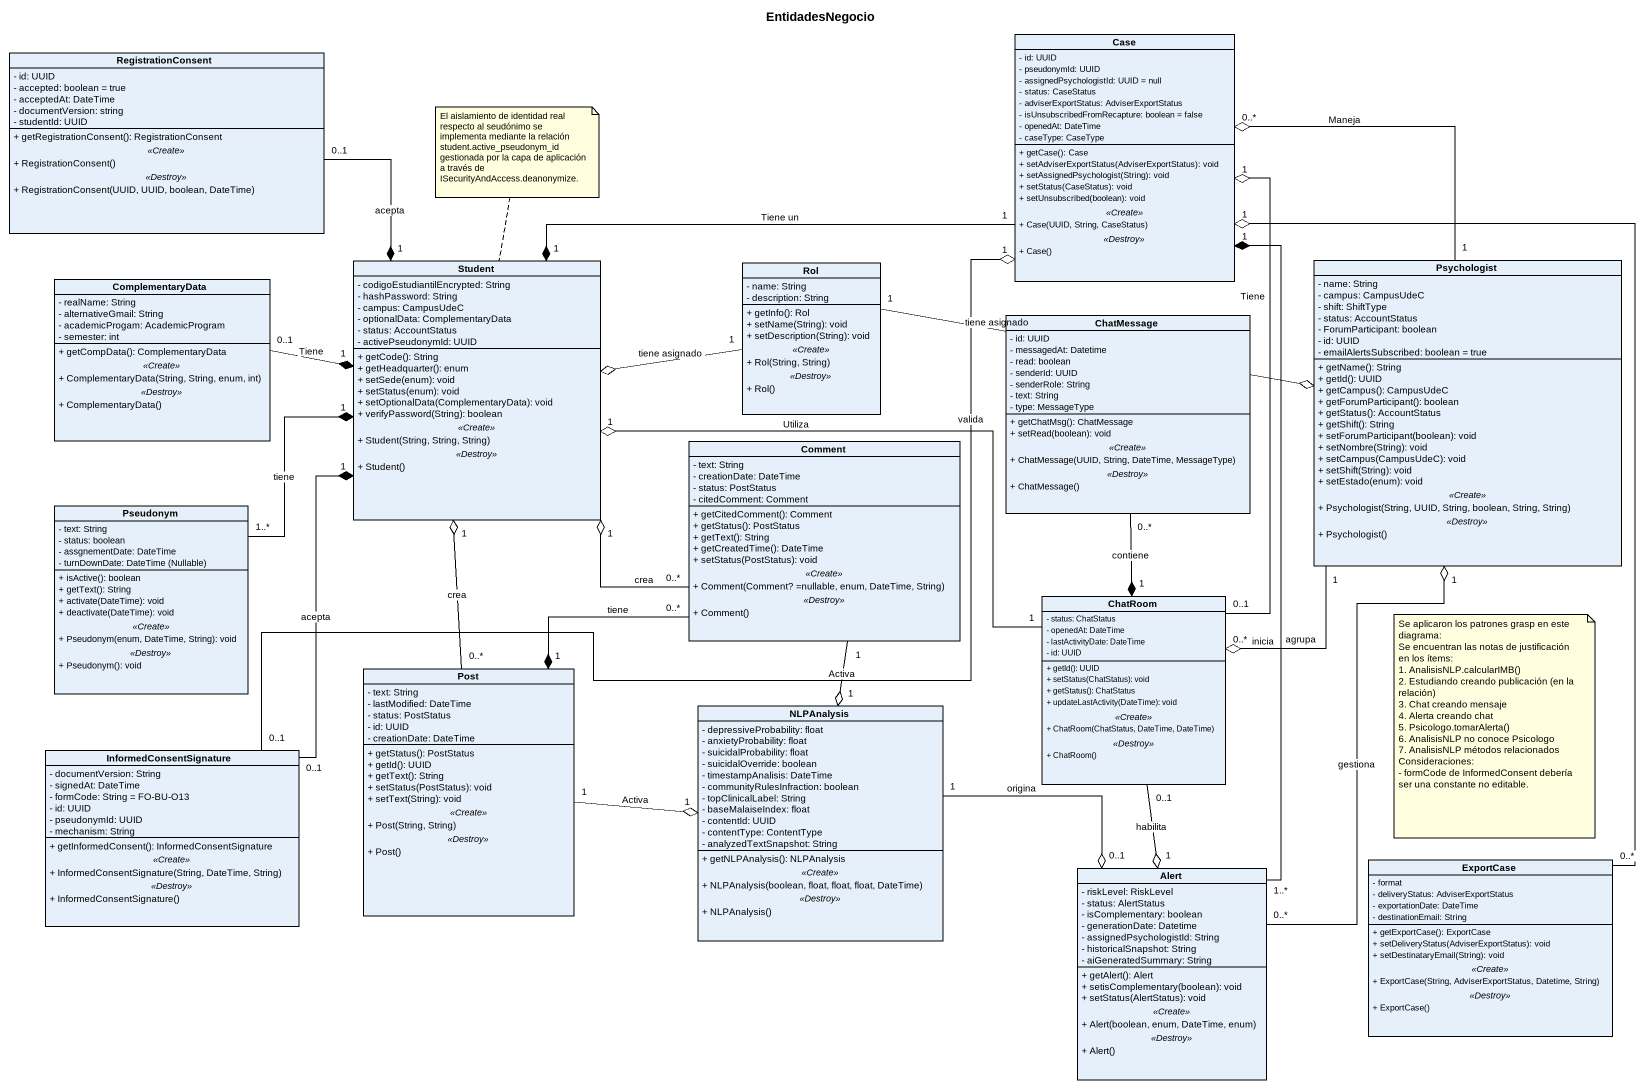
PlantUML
@startuml
title EntidadesNegocio
hide circle
hide empty members
skinparam classAttributeIconSize 0
class Case {
  - id: UUID
  - pseudonymId: UUID
  - assignedPsychologistId: UUID = null
  - status: CaseStatus
  - adviserExportStatus: AdviserExportStatus
  - isUnsubscribedFromRecapture: boolean = false
  - openedAt: DateTime
  - caseType: CaseType
  --
  + getCase(): Case
  + setAdviserExportStatus(AdviserExportStatus): void
  + setAssignedPsychologist(String): void
  + setStatus(CaseStatus): void
  + setUnsubscribed(boolean): void
  .. <<Create>> ..
  + Case(UUID, String, CaseStatus)
  .. <<Destroy>> ..
  + Case()
}
class RegistrationConsent {
  - id: UUID
  - accepted: boolean = true
  - acceptedAt: DateTime
  - documentVersion: string
  - studentId: UUID
  --
  + getRegistrationConsent(): RegistrationConsent
  .. <<Create>> ..
  + RegistrationConsent()
  .. <<Destroy>> ..
  + RegistrationConsent(UUID, UUID, boolean, DateTime)
}
class ComplementaryData {
  - realName: String
  - alternativeGmail: String
  - academicProgam: AcademicProgram
  - semester: int
  --
  + getCompData(): ComplementaryData
  .. <<Create>> ..
  + ComplementaryData(String, String, enum, int)
  .. <<Destroy>> ..
  + ComplementaryData()
}
class Student {
  - codigoEstudiantilEncrypted: String
  - hashPassword: String
  - campus: CampusUdeC
  - optionalData: ComplementaryData
  - status: AccountStatus
  - activePseudonymId: UUID
  --
  + getCode(): String
  + getHeadquarter(): enum
  + setSede(enum): void
  + setStatus(enum): void
  + setOptionalData(ComplementaryData): void
  + verifyPassword(String): boolean
  .. <<Create>> ..
  + Student(String, String, String)
  .. <<Destroy>> ..
  + Student()
}
class Rol {
  - name: String
  - description: String
  --
  + getInfo(): Rol
  + setName(String): void
  + setDescription(String): void
  .. <<Create>> ..
  + Rol(String, String)
  .. <<Destroy>> ..
  + Rol()
}
class Psychologist {
  - name: String
  - campus: CampusUdeC
  - shift: ShiftType
  - status: AccountStatus
  - ForumParticipant: boolean
  - id: UUID
  - emailAlertsSubscribed: boolean = true
  --
  + getName(): String
  + getId(): UUID
  + getCampus(): CampusUdeC
  + getForumParticipant(): boolean
  + getStatus(): AccountStatus
  + getShift(): String
  + setForumParticipant(boolean): void
  + setNombre(String): void
  + setCampus(CampusUdeC): void
  + setShift(String): void
  + setEstado(enum): void
  .. <<Create>> ..
  + Psychologist(String, UUID, String, boolean, String, String)
  .. <<Destroy>> ..
  + Psychologist()
}
class ChatMessage {
  - id: UUID
  - messagedAt: Datetime
  - read: boolean
  - senderId: UUID
  - senderRole: String
  - text: String
  - type: MessageType
  --
  + getChatMsg(): ChatMessage
  + setRead(boolean): void
  .. <<Create>> ..
  + ChatMessage(UUID, String, DateTime, MessageType)
  .. <<Destroy>> ..
  + ChatMessage()
}
class Comment {
  - text: String
  - creationDate: DateTime
  - status: PostStatus
  - citedComment: Comment
  --
  + getCitedComment(): Comment
  + getStatus(): PostStatus
  + getText(): String
  + getCreatedTime(): DateTime
  + setStatus(PostStatus): void
  .. <<Create>> ..
  + Comment(Comment? =nullable, enum, DateTime, String)
  .. <<Destroy>> ..
  + Comment()
}
class Pseudonym {
  - text: String
  - status: boolean
  - assgnementDate: DateTime
  {field} - turnDownDate: DateTime (Nullable)
  --
  + isActive(): boolean
  + getText(): String
  + activate(DateTime): void
  + deactivate(DateTime): void
  .. <<Create>> ..
  + Pseudonym(enum, DateTime, String): void
  .. <<Destroy>> ..
  + Pseudonym(): void
}
class ChatRoom {
  - status: ChatStatus
  - openedAt: DateTime
  - lastActivityDate: DateTime
  - id: UUID
  --
  + getId(): UUID
  + setStatus(ChatStatus): void
  + getStatus(): ChatStatus
  + updateLastActivity(DateTime): void
  .. <<Create>> ..
  + ChatRoom(ChatStatus, DateTime, DateTime)
  .. <<Destroy>> ..
  + ChatRoom()
}
class Post {
  - text: String
  - lastModified: DateTime
  - status: PostStatus
  - id: UUID
  - creationDate: DateTime
  --
  + getStatus(): PostStatus
  + getId(): UUID
  + getText(): String
  + setStatus(PostStatus): void
  + setText(String): void
  .. <<Create>> ..
  + Post(String, String)
  .. <<Destroy>> ..
  + Post()
}
class NLPAnalysis {
  - depressiveProbability: float
  - anxietyProbability: float
  - suicidalProbability: float
  - suicidalOverride: boolean
  - timestampAnalisis: DateTime
  - communityRulesInfraction: boolean
  - topClinicalLabel: String
  - baseMalaiseIndex: float
  - contentId: UUID
  - contentType: ContentType
  - analyzedTextSnapshot: String
  --
  + getNLPAnalysis(): NLPAnalysis
  .. <<Create>> ..
  + NLPAnalysis(boolean, float, float, float, DateTime)
  .. <<Destroy>> ..
  + NLPAnalysis()
}
class InformedConsentSignature {
  - documentVersion: String
  - signedAt: DateTime
  - formCode: String = FO-BU-O13
  - id: UUID
  - pseudonymId: UUID
  - mechanism: String
  --
  + getInformedConsent(): InformedConsentSignature
  .. <<Create>> ..
  + InformedConsentSignature(String, DateTime, String)
  .. <<Destroy>> ..
  + InformedConsentSignature()
}
class Alert {
  - riskLevel: RiskLevel
  - status: AlertStatus
  - isComplementary: boolean
  - generationDate: Datetime
  - assignedPsychologistId: String
  - historicalSnapshot: String
  - aiGeneratedSummary: String
  --
  + getAlert(): Alert
  + setisComplementary(boolean): void
  + setStatus(AlertStatus): void
  .. <<Create>> ..
  + Alert(boolean, enum, DateTime, enum)
  .. <<Destroy>> ..
  + Alert()
}
class ExportCase {
  - format
  - deliveryStatus: AdviserExportStatus
  - exportationDate: DateTime
  - destinationEmail: String
  --
  + getExportCase(): ExportCase
  + setDeliveryStatus(AdviserExportStatus): void
  + setDestinataryEmail(String): void
  .. <<Create>> ..
  + ExportCase(String, AdviserExportStatus, Datetime, String)
  .. <<Destroy>> ..
  + ExportCase()
}
Case "1" -left-* "1" Student : Tiene un
RegistrationConsent "0..1" --* "1" Student : acepta
ComplementaryData "0..1" -right-* "1" Student : Tiene
Rol "1" -left-o Student : tiene asignado
Rol "1" -right-o Psychologist : tiene asignado
Psychologist "1" -up-o "0..*" Case : Maneja
Psychologist "1" --o "0..*" ChatRoom : inicia
ChatMessage "0..*" --* "1" ChatRoom : contiene
Comment "0..*" -left-o "1" Student : crea
Comment "0..*" --* "1" Post : tiene
Comment "1" --o "1" NLPAnalysis : Activa
Pseudonym "1..*" -up-* "1" Student : tiene
ChatRoom "0..1" -up-o "1" Case : Tiene
ChatRoom "1" -left-o "1" Student : Utiliza
ChatRoom "0..1" --o "1" Alert : habilita
Post "0..*" -up-o "1" Student : crea
Post "1" -right-o "1" NLPAnalysis : Activa
NLPAnalysis "1" -right-o "0..1" Alert : origina
InformedConsentSignature "0..1" -up-o "1" Case : valida
InformedConsentSignature "0..1" -up-* "1" Student : acepta
Alert "1..*" -up-* "1" Case : agrupa
Alert "0..*" -up-o "1" Psychologist : gestiona
ExportCase "0..*" -up-o "1" Case
note top of Student : El aislamiento de identidad real respecto al seudónimo se implementa mediante la relación student.active_pseudonym_id gestionada por la capa de aplicación a través de ISecurityAndAccess.deanonymize.
note as N2
  Se aplicaron los patrones grasp en este diagrama:
  Se encuentran las notas de justificación en los ítems:
  1. AnalisisNLP.calcularIMB()
  2. Estudiando creando publicación (en la relación)
  3. Chat creando mensaje
  4. Alerta creando chat
  5. Psicologo.tomarAlerta()
  6. AnalisisNLP no conoce Psicologo
  7. AnalisisNLP métodos relacionados
  Consideraciones:
  - formCode de InformedConsent debería ser una constante no editable.
end note
@enduml
